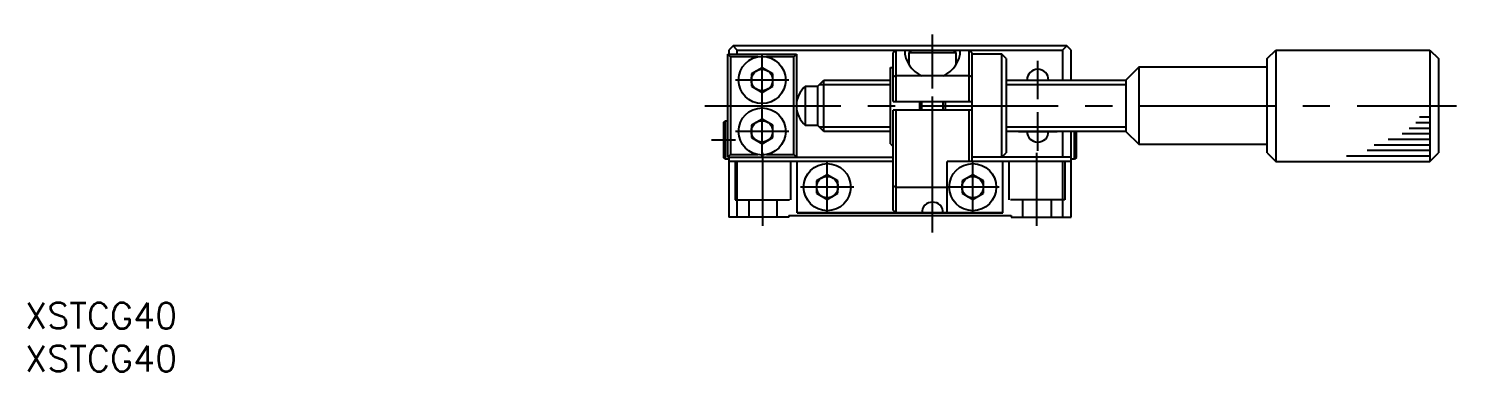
# Model space of a CAD drawing. Extents: x -2 to 350, y -8 to 197.
# Drawn here: x 0.4 to 167.2, y -8 to 32 of the extents above; entities that cross this region are included whole.
import ezdxf

# ---------------------------------------------------------------- set-up
doc = ezdxf.new("R2010")
doc.units = 0
doc.header["$LTSCALE"] = 0.5
doc.linetypes.add('CENTER', pattern=[50.8, 31.75, -6.35, 6.35, -6.35])
doc.linetypes.add('DASHED', pattern=[19.05, 12.7, -6.35])
for name, color, linetype in [('MSM_CENTER', 1, 'CENTER'), ('MSM_CONTINUOUS', 7, 'CONTINUOUS'), ('MSM_DASHED', 4, 'DASHED'), ('MSM_NARROW', 5, 'CONTINUOUS'), ('MSM_PART_NUMBER', 7, 'CONTINUOUS')]:
    doc.layers.add(name, color=color, linetype=linetype)
doc.styles.get("Standard").update_dxf_attribs({"font": 'txt.shx', "height": 3, "bigfont": 'bigfont.shx'})

# ---------------------------------------------------------------- blocks, each defined once
blk = doc.blocks.new('*U4')
at = {"layer": 'MSM_PART_NUMBER'}
blk.add_text('XSTCG40', height=3, dxfattribs=at).set_placement((0, -3))
blk = doc.blocks.new('*U5')
at = {"layer": 'MSM_PART_NUMBER'}
blk.add_text('XSTCG40', height=3, dxfattribs=at).set_placement((0, -8))

msp = doc.modelspace()

# ---------------------------------------------------------------- linework, layer by layer
at = {"layer": 'MSM_CENTER'}
for p, q in [((105.97, 8.2), (105.97, 32)), ((105.97, 25.3), (105.97, 31.3)), ((105.97, 25), (105.97, 31)), ((86.07, 16.9), (86.07, 29.1)), ((118.27, 23.75), (118.27, 28.25)), ((89.17, 26), (82.97, 26)), ((89.17, 26), (82.97, 26)), ((116.02, 26), (120.52, 26)), ((116.02, 26), (120.52, 26)), ((79.37, 23), (167.17, 23)), ((118.27, 17.75), (118.27, 22.25)), ((82.97, 19), (80.17, 19)), ((89.17, 20), (82.97, 20)), ((116.02, 20), (120.52, 20)), ((116.02, 20), (120.52, 20)), ((86.17, 9), (86.17, 17.5)), ((118.17, 9), (118.17, 17.5)), ((93.67, 10.4), (93.67, 16.6)), ((110.67, 10.4), (110.67, 16.6)), ((96.77, 13.5), (90.57, 13.5)), ((113.77, 13.5), (107.57, 13.5))]:
    msp.add_line(p, q, dxfattribs=at)
at = {"layer": 'MSM_CONTINUOUS'}
for p, q in [((82.07, 17), (82.07, 29)), ((82.37, 28.7), (82.07, 29)), ((82.07, 29), (90.07, 29)), ((82.67, 30), (82.17, 29.5)), ((82.17, 29.5), (82.17, 29)), ((82.37, 28.7), (82.37, 17.3)), ((85.55, 28.7), (82.37, 28.7)), ((83.17, 29.5), (82.67, 30)), ((121.67, 30), (82.67, 30)), ((83.17, 29.5), (121.17, 29.5)), ((83.17, 29), (83.17, 29.5)), ((89.77, 28.7), (86.59, 28.7)), ((89.77, 28.7), (90.07, 29)), ((89.77, 17.3), (89.77, 28.7)), ((90.07, 29), (90.07, 17)), ((101.67, 29.5), (101.37, 29.2)), ((101.37, 23.5), (101.37, 29.2)), ((101.67, 29.5), (101.67, 23.5)), ((103.52, 29.5), (103.22, 29.2)), ((103.22, 29.2), (103.22, 27.77)), ((103.22, 29.2), (108.72, 29.2)), ((108.72, 29.2), (108.42, 29.5)), ((108.72, 27.77), (108.72, 29.2)), ((110.27, 23.5), (110.27, 29.5)), ((110.57, 29.2), (110.27, 29.5)), ((110.57, 29.2), (110.57, 16.5)), ((114.07, 29), (110.57, 29)), ((114.57, 28.5), (114.07, 29)), ((114.07, 17), (114.07, 29)), ((114.57, 28.5), (114.57, 17.5)), ((121.67, 30), (121.17, 29.5)), ((121.17, 29.5), (121.17, 26)), ((122.17, 29.5), (121.67, 30)), ((122.17, 26), (122.17, 29.5)), ((145.07, 28.5), (146.07, 29.5)), ((145.07, 17.5), (145.07, 28.5)), ((146.07, 29.5), (164.07, 29.5)), ((146.07, 29.5), (146.07, 16.5)), ((164.07, 29.5), (165.07, 28.5)), ((164.07, 29.5), (164.07, 16.5)), ((165.07, 28.5), (165.07, 17.5)), ((86.07, 27.44), (84.82, 26.72)), ((84.82, 26.72), (84.82, 25.28)), ((87.32, 26.72), (86.07, 27.44)), ((87.32, 25.28), (87.32, 26.72)), ((101.07, 18.55), (101.07, 27.45)), ((101.07, 27.45), (101.37, 27.45)), ((130.07, 27.5), (128.57, 26)), ((145.07, 27.5), (130.07, 27.5)), ((130.07, 27.5), (130.07, 18.5)), ((84.82, 25.28), (86.07, 24.56)), ((86.07, 24.56), (87.32, 25.28)), ((91.14, 25.3), (92.57, 25.3)), ((91.14, 20.7), (91.14, 25.3)), ((92.57, 25.3), (93.27, 26)), ((92.57, 20.7), (92.57, 25.3)), ((93.27, 26), (101.07, 26)), ((93.27, 20), (93.27, 26)), ((101.67, 26.5), (101.37, 26.38)), ((110.27, 26.5), (101.67, 26.5)), ((110.57, 26.38), (110.27, 26.5)), ((114.57, 26), (128.57, 26)), ((128.57, 26), (128.57, 20)), ((101.37, 23.5), (110.57, 23.5)), ((104.47, 23.5), (104.47, 22.5)), ((107.47, 22.5), (107.47, 23.5)), ((110.57, 22.5), (101.37, 22.5)), ((101.37, 10.8), (101.37, 22.5)), ((101.67, 22.5), (101.67, 10.5)), ((110.27, 16.5), (110.27, 22.5)), ((81.57, 21.05), (81.77, 21.25)), ((81.57, 21.05), (81.57, 16.95)), ((81.77, 21.25), (82.07, 21.25)), ((81.77, 21.25), (81.77, 16.75)), ((86.07, 21.44), (84.82, 20.72)), ((84.82, 20.72), (84.82, 19.28)), ((87.32, 20.72), (86.07, 21.44)), ((87.32, 19.28), (87.32, 20.72)), ((92.57, 20.7), (91.14, 20.7)), ((93.27, 20), (92.57, 20.7)), ((84.82, 19.28), (86.07, 18.56)), ((86.07, 18.56), (87.32, 19.28)), ((101.07, 20), (93.27, 20)), ((101.07, 18.55), (101.37, 18.25)), ((128.57, 20), (114.57, 20)), ((121.17, 20), (121.17, 17)), ((122.17, 10), (122.17, 20)), ((122.57, 16.75), (122.57, 20)), ((122.77, 16.95), (122.77, 20)), ((128.57, 20), (130.07, 18.5)), ((130.07, 18.5), (145.07, 18.5)), ((81.77, 16.75), (81.57, 16.95)), ((82.17, 16.75), (81.77, 16.75)), ((82.07, 17), (82.37, 17.3)), ((82.07, 17), (101.37, 17)), ((82.17, 17), (82.17, 10)), ((82.37, 17.3), (85.55, 17.3)), ((86.59, 17.3), (89.77, 17.3)), ((90.07, 17), (89.77, 17.3)), ((122.17, 17), (110.57, 17)), ((114.07, 17), (114.57, 17.5)), ((122.57, 16.75), (122.17, 16.75)), ((122.77, 16.95), (122.57, 16.75)), ((145.07, 17.5), (146.07, 16.5)), ((164.07, 16.5), (165.07, 17.5)), ((101.37, 16.5), (82.17, 16.5)), ((83.17, 10), (83.17, 16.5)), ((90.17, 10.5), (90.17, 16.5)), ((107.67, 10.5), (107.67, 16.5)), ((122.17, 16.5), (107.67, 16.5)), ((114.17, 10.5), (114.17, 16.5)), ((121.17, 16.5), (121.17, 10)), ((146.07, 16.5), (164.07, 16.5)), ((93.67, 14.94), (92.42, 14.22)), ((92.42, 14.22), (92.42, 12.78)), ((94.92, 14.22), (93.67, 14.94)), ((94.92, 12.78), (94.92, 14.22)), ((101.67, 13.5), (101.37, 13.62)), ((101.67, 13.5), (107.67, 13.5)), ((110.67, 14.94), (109.42, 14.22)), ((109.42, 14.22), (109.42, 12.78)), ((111.92, 14.22), (110.67, 14.94)), ((111.92, 12.78), (111.92, 14.22)), ((92.42, 12.78), (93.67, 12.06)), ((93.67, 12.06), (94.92, 12.78)), ((109.42, 12.78), (110.67, 12.06)), ((110.67, 12.06), (111.92, 12.78)), ((89.17, 10.2), (89.17, 10)), ((89.17, 10.2), (115.17, 10.2)), ((114.17, 10.5), (90.17, 10.5)), ((90.17, 10.5), (114.17, 10.5)), ((101.67, 10.5), (101.37, 10.8)), ((115.17, 10.2), (115.17, 10)), ((89.17, 10), (82.17, 10)), ((115.17, 10), (122.17, 10))]:
    msp.add_line(p, q, dxfattribs=at)
for centre, radius in [((86.07, 26), 2.75), ((86.07, 26), 1.25), ((86.07, 20), 2.75), ((86.07, 20), 1.25), ((93.67, 13.5), 2.75), ((110.67, 13.5), 2.75), ((93.67, 13.5), 1.25), ((110.67, 13.5), 1.25)]:
    msp.add_circle(centre, radius, dxfattribs=at)
for centre, radius, start, end in [((105.97, 29.5), 3.25, 180, 247.3801), ((105.97, 29.5), 3.25, 292.6199, 0), ((118.27, 26), 1.25, 360, 180), ((93.07, 23), 3, 129.9445, 230.0555), ((118.27, 20), 1.25, 180, 360), ((105.97, 10.5), 1.25, 0, 180)]:
    msp.add_arc(centre, radius, start, end, dxfattribs=at)
at = {"layer": 'MSM_DASHED'}
for p, q in [((82.92, 16.5), (82.92, 12)), ((89.42, 12), (89.42, 16.5)), ((114.92, 12), (114.92, 16.5)), ((121.42, 16.5), (121.42, 12)), ((82.92, 12), (89.42, 12)), ((84.52, 12), (84.52, 10)), ((87.82, 10), (87.82, 12)), ((121.42, 12), (114.92, 12)), ((116.52, 10), (116.52, 12)), ((119.82, 12), (119.82, 10))]:
    msp.add_line(p, q, dxfattribs=at)
at = {"layer": 'MSM_NARROW'}
for p, q in [((92.73, 25.46), (101.07, 25.46)), ((114.57, 25.46), (128.57, 25.46)), ((104.74, 22.5), (104.74, 23.5)), ((107.2, 22.5), (107.2, 23.5)), ((162.85, 21.7), (164.07, 21.7)), ((92.73, 20.54), (101.07, 20.54)), ((114.57, 20.54), (128.57, 20.54)), ((161.63, 20.4), (164.07, 20.4)), ((162.44, 21.05), (164.07, 21.05)), ((157.57, 18.45), (164.07, 18.45)), ((159.19, 19.1), (164.07, 19.1)), ((160.82, 19.75), (164.07, 19.75)), ((154.32, 17.15), (164.07, 17.15)), ((156.75, 17.8), (164.07, 17.8))]:
    msp.add_line(p, q, dxfattribs=at)

# ---------------------------------------------------------------- block references
at = {"layer": 'MSM_CONTINUOUS'}
for name in ['*U4', '*U5']:
    msp.add_blockref(name, (0, 0), dxfattribs=at)

doc.saveas('drawing.dxf')
